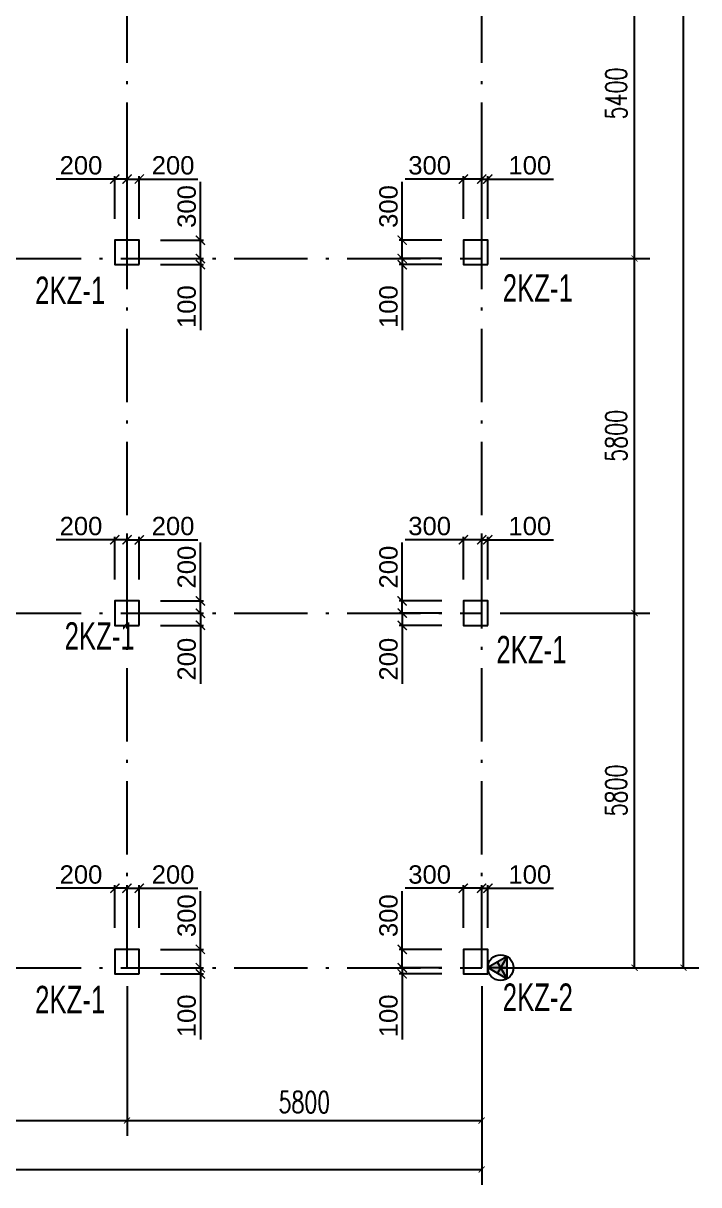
# Model space of a CAD drawing. Header units: millimetres. Extents: x -3831 to 465700, y 39900 to 106100.
# Drawn here: x 65003 to 76050, y 56450 to 75449 of the extents above; entities that cross this region are included whole.
import ezdxf

# ---------------------------------------------------------------- set-up
doc = ezdxf.new("R2010")
doc.units = ezdxf.units.MM
doc.linetypes.add('线型2', pattern=[1850, 1200, -300, 50, -300])
for name, color, linetype in [('AXIS', 3, 'Continuous'), ('column_dim', 90, 'Continuous'), ('DOTE', 10, '线型2'), ('沉降观测点', 1, 'Continuous')]:
    doc.layers.add(name, color=color, linetype=linetype)
doc.layers.add('S_Cl', color=2, linetype='Continuous', lineweight=25)
doc.layers.add('S_ColumFocus', color=2, linetype='Continuous', lineweight=9)
doc.styles.add('_TCH_DIM_T3', font='SIMPLEX', dxfattribs={"width": 0.705882, "bigfont": 'GBCBIG'})
doc.styles.get("Standard").update_dxf_attribs({"font": 'arial.ttf'})
doc.styles.add('xxxx', font='RIF.ttf')
doc.dimstyles.new('_TCH_ARCH&&100', dxfattribs={"dimtxt": 297.5, "dimasz": 100, "dimexe": 250, "dimexo": 300, "dimgap": 126.25, "dimtad": 1, "dimdec": 0, "dimzin": 0, "dimdsep": 46, "dimtxsty": '_TCH_DIM_T3', "dimblk": 'ARCHTICK', "dimcen": 0.09, "dimclrt": 7, "dimazin": 2, "dimtfac": 1, "dimtdec": 0, "dimtix": 1, "dimtmove": 2, "dimatfit": 3, "dimfxl": 100, "dimtolj": 1, "dimtzin": 0, "dimarcsym": 0})
doc.dimstyles.new('ISO-25', dxfattribs={"dimtxt": 2.5, "dimasz": 2.5, "dimexe": 1.25, "dimexo": 0.625, "dimtad": 1, "dimtxsty": 'Standard', "dimcen": 2.5, "dimadec": 0, "dimazin": 0, "dimtfac": 1, "dimtmove": 0, "dimatfit": 3, "dimfxl": 1, "dimarcsym": 0})

# ---------------------------------------------------------------- blocks, each defined once
blk = doc.blocks.new('_ArchTick')
at = {"color": 0, "linetype": 'ByBlock', "const_width": 0.15}
blk.add_lwpolyline([(-0.5, -0.5), (0.5, 0.5)], dxfattribs=at)
blk = doc.blocks.new('*D1338')
at = {"layer": 'column_dim', "color": 0, "lineweight": -2, "transparency": 16777216}
for p, q in [((71200, 71900), (71200, 72852)), ((71850, 71900), (71150, 71900)), ((71200, 71600), (71200, 71900)), ((71850, 71600), (71150, 71600))]:
    blk.add_line(p, q, dxfattribs=at)
at = {"layer": 'Defpoints', "color": 0, "transparency": 16777216}
for p in [(72200, 71900), (71200, 71600), (72200, 71600)]:
    blk.add_point(p, dxfattribs=at)
at = {"layer": 'column_dim', "color": 0, "lineweight": -2, "transparency": 16777216, "xscale": 150, "yscale": 150, "zscale": 150}
for p, rotation in [((71200, 71900), 90), ((71200, 71600), 270)]:
    blk.add_blockref('_ArchTick', p, dxfattribs=dict(at, rotation=rotation))
at = {"layer": 'column_dim', "color": 7, "transparency": 16777216, "insert": (70977, 72451), "char_height": 300, "attachment_point": 5, "rotation": 90}
blk.add_mtext('300', dxfattribs=at)
blk = doc.blocks.new('*D1339')
at = {"layer": 'column_dim', "color": 0, "lineweight": -2, "transparency": 16777216}
for p, q in [((71200, 71600), (71200, 71750)), ((71850, 71600), (71150, 71600)), ((71850, 71500), (71150, 71500)), ((71200, 71600), (71200, 71500)), ((71200, 71500), (71200, 70426))]:
    blk.add_line(p, q, dxfattribs=at)
at = {"layer": 'Defpoints', "color": 0, "transparency": 16777216}
for p in [(71200, 71600), (72200, 71600), (72200, 71500)]:
    blk.add_point(p, dxfattribs=at)
at = {"layer": 'column_dim', "color": 0, "lineweight": -2, "transparency": 16777216, "xscale": 150, "yscale": 150, "zscale": 150}
for p, rotation in [((71200, 71600), 270), ((71200, 71500), 90)]:
    blk.add_blockref('_ArchTick', p, dxfattribs=dict(at, rotation=rotation))
at = {"layer": 'column_dim', "color": 7, "transparency": 16777216, "insert": (70977, 70813), "char_height": 300, "attachment_point": 5, "rotation": 90}
blk.add_mtext('100', dxfattribs=at)
blk = doc.blocks.new('*D1340')
at = {"layer": 'column_dim', "color": 0, "lineweight": -2, "transparency": 16777216}
for p, q in [((72500, 72900), (72350, 72900)), ((72500, 72250), (72500, 72950)), ((72500, 72900), (72600, 72900)), ((72600, 72250), (72600, 72950)), ((72600, 72900), (73674, 72900))]:
    blk.add_line(p, q, dxfattribs=at)
at = {"layer": 'Defpoints', "color": 0, "transparency": 16777216}
for p in [(72500, 72900), (72500, 71900), (72600, 71900)]:
    blk.add_point(p, dxfattribs=at)
at = {"layer": 'column_dim', "color": 0, "lineweight": -2, "transparency": 16777216, "xscale": 150, "yscale": 150, "zscale": 150}
blk.add_blockref('_ArchTick', (72500, 72900), dxfattribs=at)
at = {"layer": 'column_dim', "color": 0, "lineweight": -2, "transparency": 16777216, "xscale": 150, "yscale": 150, "zscale": 150, "rotation": 180}
blk.add_blockref('_ArchTick', (72600, 72900), dxfattribs=at)
at = {"layer": 'column_dim', "color": 7, "transparency": 16777216, "insert": (73287, 73123), "char_height": 300, "attachment_point": 5}
blk.add_mtext('100', dxfattribs=at)
blk = doc.blocks.new('*D1341')
at = {"layer": 'column_dim', "color": 0, "lineweight": -2, "transparency": 16777216}
for p, q in [((72200, 72900), (71248, 72900)), ((72200, 72250), (72200, 72950)), ((72500, 72900), (72200, 72900)), ((72500, 72250), (72500, 72950))]:
    blk.add_line(p, q, dxfattribs=at)
at = {"layer": 'Defpoints', "color": 0, "transparency": 16777216}
for p in [(72500, 72900), (72200, 71900), (72500, 71900)]:
    blk.add_point(p, dxfattribs=at)
at = {"layer": 'column_dim', "color": 0, "lineweight": -2, "transparency": 16777216, "xscale": 150, "yscale": 150, "zscale": 150, "rotation": 180}
blk.add_blockref('_ArchTick', (72200, 72900), dxfattribs=at)
at = {"layer": 'column_dim', "color": 0, "lineweight": -2, "transparency": 16777216, "xscale": 150, "yscale": 150, "zscale": 150}
blk.add_blockref('_ArchTick', (72500, 72900), dxfattribs=at)
at = {"layer": 'column_dim', "color": 7, "transparency": 16777216, "insert": (71649, 73123), "char_height": 300, "attachment_point": 5}
blk.add_mtext('300', dxfattribs=at)
blk = doc.blocks.new('*D1342')
at = {"layer": 'column_dim', "color": 0, "lineweight": -2, "transparency": 16777216}
for p, q in [((71200, 66000), (71200, 66957)), ((71850, 66000), (71150, 66000)), ((71200, 65800), (71200, 66000)), ((71850, 65800), (71150, 65800))]:
    blk.add_line(p, q, dxfattribs=at)
at = {"layer": 'Defpoints', "color": 0, "transparency": 16777216}
for p in [(72200, 66000), (71200, 65800), (72200, 65800)]:
    blk.add_point(p, dxfattribs=at)
at = {"layer": 'column_dim', "color": 0, "lineweight": -2, "transparency": 16777216, "xscale": 150, "yscale": 150, "zscale": 150}
for p, rotation in [((71200, 66000), 90), ((71200, 65800), 270)]:
    blk.add_blockref('_ArchTick', p, dxfattribs=dict(at, rotation=rotation))
at = {"layer": 'column_dim', "color": 7, "transparency": 16777216, "insert": (70977, 66553), "char_height": 300, "attachment_point": 5, "rotation": 90}
blk.add_mtext('200', dxfattribs=at)
blk = doc.blocks.new('*D1343')
at = {"layer": 'column_dim', "color": 0, "lineweight": -2, "transparency": 16777216}
for p, q in [((71850, 65800), (71150, 65800)), ((71200, 65800), (71200, 65600)), ((71850, 65600), (71150, 65600)), ((71200, 65600), (71200, 64643))]:
    blk.add_line(p, q, dxfattribs=at)
at = {"layer": 'Defpoints', "color": 0, "transparency": 16777216}
for p in [(71200, 65800), (72200, 65800), (72200, 65600)]:
    blk.add_point(p, dxfattribs=at)
at = {"layer": 'column_dim', "color": 0, "lineweight": -2, "transparency": 16777216, "xscale": 150, "yscale": 150, "zscale": 150}
for p, rotation in [((71200, 65800), 90), ((71200, 65600), 270)]:
    blk.add_blockref('_ArchTick', p, dxfattribs=dict(at, rotation=rotation))
at = {"layer": 'column_dim', "color": 7, "transparency": 16777216, "insert": (70977, 65047), "char_height": 300, "attachment_point": 5, "rotation": 90}
blk.add_mtext('200', dxfattribs=at)
blk = doc.blocks.new('*D1344')
at = {"layer": 'column_dim', "color": 0, "lineweight": -2, "transparency": 16777216}
for p, q in [((72500, 67000), (72350, 67000)), ((72500, 66350), (72500, 67050)), ((72500, 67000), (72600, 67000)), ((72600, 66350), (72600, 67050)), ((72600, 67000), (73674, 67000))]:
    blk.add_line(p, q, dxfattribs=at)
at = {"layer": 'Defpoints', "color": 0, "transparency": 16777216}
for p in [(72500, 67000), (72500, 66000), (72600, 66000)]:
    blk.add_point(p, dxfattribs=at)
at = {"layer": 'column_dim', "color": 0, "lineweight": -2, "transparency": 16777216, "xscale": 150, "yscale": 150, "zscale": 150}
blk.add_blockref('_ArchTick', (72500, 67000), dxfattribs=at)
at = {"layer": 'column_dim', "color": 0, "lineweight": -2, "transparency": 16777216, "xscale": 150, "yscale": 150, "zscale": 150, "rotation": 180}
blk.add_blockref('_ArchTick', (72600, 67000), dxfattribs=at)
at = {"layer": 'column_dim', "color": 7, "transparency": 16777216, "insert": (73287, 67223), "char_height": 300, "attachment_point": 5}
blk.add_mtext('100', dxfattribs=at)
blk = doc.blocks.new('*D1345')
at = {"layer": 'column_dim', "color": 0, "lineweight": -2, "transparency": 16777216}
for p, q in [((72200, 67000), (71248, 67000)), ((72200, 66350), (72200, 67050)), ((72500, 67000), (72200, 67000)), ((72500, 66350), (72500, 67050))]:
    blk.add_line(p, q, dxfattribs=at)
at = {"layer": 'Defpoints', "color": 0, "transparency": 16777216}
for p in [(72500, 67000), (72200, 66000), (72500, 66000)]:
    blk.add_point(p, dxfattribs=at)
at = {"layer": 'column_dim', "color": 0, "lineweight": -2, "transparency": 16777216, "xscale": 150, "yscale": 150, "zscale": 150, "rotation": 180}
blk.add_blockref('_ArchTick', (72200, 67000), dxfattribs=at)
at = {"layer": 'column_dim', "color": 0, "lineweight": -2, "transparency": 16777216, "xscale": 150, "yscale": 150, "zscale": 150}
blk.add_blockref('_ArchTick', (72500, 67000), dxfattribs=at)
at = {"layer": 'column_dim', "color": 7, "transparency": 16777216, "insert": (71649, 67223), "char_height": 300, "attachment_point": 5}
blk.add_mtext('300', dxfattribs=at)
blk = doc.blocks.new('*D1346')
at = {"layer": 'column_dim', "color": 0, "lineweight": -2, "transparency": 16777216}
for p, q in [((71200, 60300), (71200, 61252)), ((71850, 60300), (71150, 60300)), ((71200, 60000), (71200, 60300)), ((71850, 60000), (71150, 60000))]:
    blk.add_line(p, q, dxfattribs=at)
at = {"layer": 'Defpoints', "color": 0, "transparency": 16777216}
for p in [(72200, 60300), (71200, 60000), (72200, 60000)]:
    blk.add_point(p, dxfattribs=at)
at = {"layer": 'column_dim', "color": 0, "lineweight": -2, "transparency": 16777216, "xscale": 150, "yscale": 150, "zscale": 150}
for p, rotation in [((71200, 60300), 90), ((71200, 60000), 270)]:
    blk.add_blockref('_ArchTick', p, dxfattribs=dict(at, rotation=rotation))
at = {"layer": 'column_dim', "color": 7, "transparency": 16777216, "insert": (70977, 60851), "char_height": 300, "attachment_point": 5, "rotation": 90}
blk.add_mtext('300', dxfattribs=at)
blk = doc.blocks.new('*D1347')
at = {"layer": 'column_dim', "color": 0, "lineweight": -2, "transparency": 16777216}
for p, q in [((71200, 60000), (71200, 60150)), ((71850, 60000), (71150, 60000)), ((71850, 59900), (71150, 59900)), ((71200, 60000), (71200, 59900)), ((71200, 59900), (71200, 58826))]:
    blk.add_line(p, q, dxfattribs=at)
at = {"layer": 'Defpoints', "color": 0, "transparency": 16777216}
for p in [(71200, 60000), (72200, 60000), (72200, 59900)]:
    blk.add_point(p, dxfattribs=at)
at = {"layer": 'column_dim', "color": 0, "lineweight": -2, "transparency": 16777216, "xscale": 150, "yscale": 150, "zscale": 150}
for p, rotation in [((71200, 60000), 270), ((71200, 59900), 90)]:
    blk.add_blockref('_ArchTick', p, dxfattribs=dict(at, rotation=rotation))
at = {"layer": 'column_dim', "color": 7, "transparency": 16777216, "insert": (70977, 59213), "char_height": 300, "attachment_point": 5, "rotation": 90}
blk.add_mtext('100', dxfattribs=at)
blk = doc.blocks.new('*D1348')
at = {"layer": 'column_dim', "color": 0, "lineweight": -2, "transparency": 16777216}
for p, q in [((72500, 61300), (72350, 61300)), ((72500, 60650), (72500, 61350)), ((72500, 61300), (72600, 61300)), ((72600, 60650), (72600, 61350)), ((72600, 61300), (73674, 61300))]:
    blk.add_line(p, q, dxfattribs=at)
at = {"layer": 'Defpoints', "color": 0, "transparency": 16777216}
for p in [(72500, 61300), (72500, 60300), (72600, 60300)]:
    blk.add_point(p, dxfattribs=at)
at = {"layer": 'column_dim', "color": 0, "lineweight": -2, "transparency": 16777216, "xscale": 150, "yscale": 150, "zscale": 150}
blk.add_blockref('_ArchTick', (72500, 61300), dxfattribs=at)
at = {"layer": 'column_dim', "color": 0, "lineweight": -2, "transparency": 16777216, "xscale": 150, "yscale": 150, "zscale": 150, "rotation": 180}
blk.add_blockref('_ArchTick', (72600, 61300), dxfattribs=at)
at = {"layer": 'column_dim', "color": 7, "transparency": 16777216, "insert": (73287, 61523), "char_height": 300, "attachment_point": 5}
blk.add_mtext('100', dxfattribs=at)
blk = doc.blocks.new('*D1349')
at = {"layer": 'column_dim', "color": 0, "lineweight": -2, "transparency": 16777216}
for p, q in [((72200, 61300), (71248, 61300)), ((72200, 60650), (72200, 61350)), ((72500, 61300), (72200, 61300)), ((72500, 60650), (72500, 61350))]:
    blk.add_line(p, q, dxfattribs=at)
at = {"layer": 'Defpoints', "color": 0, "transparency": 16777216}
for p in [(72500, 61300), (72200, 60300), (72500, 60300)]:
    blk.add_point(p, dxfattribs=at)
at = {"layer": 'column_dim', "color": 0, "lineweight": -2, "transparency": 16777216, "xscale": 150, "yscale": 150, "zscale": 150, "rotation": 180}
blk.add_blockref('_ArchTick', (72200, 61300), dxfattribs=at)
at = {"layer": 'column_dim', "color": 0, "lineweight": -2, "transparency": 16777216, "xscale": 150, "yscale": 150, "zscale": 150}
blk.add_blockref('_ArchTick', (72500, 61300), dxfattribs=at)
at = {"layer": 'column_dim', "color": 7, "transparency": 16777216, "insert": (71649, 61523), "char_height": 300, "attachment_point": 5}
blk.add_mtext('300', dxfattribs=at)
blk = doc.blocks.new('*D1370')
at = {"layer": 'column_dim', "color": 0, "lineweight": -2, "transparency": 16777216}
for p, q in [((67900, 71600), (67900, 71750)), ((67250, 71600), (67950, 71600)), ((67250, 71500), (67950, 71500)), ((67900, 71600), (67900, 71500)), ((67900, 71500), (67900, 70426))]:
    blk.add_line(p, q, dxfattribs=at)
at = {"layer": 'Defpoints', "color": 0, "transparency": 16777216}
for p in [(66900, 71600), (66900, 71500), (67900, 71600)]:
    blk.add_point(p, dxfattribs=at)
at = {"layer": 'column_dim', "color": 0, "lineweight": -2, "transparency": 16777216, "xscale": 150, "yscale": 150, "zscale": 150}
for p, rotation in [((67900, 71600), 270), ((67900, 71500), 90)]:
    blk.add_blockref('_ArchTick', p, dxfattribs=dict(at, rotation=rotation))
at = {"layer": 'column_dim', "color": 7, "transparency": 16777216, "insert": (67677, 70813), "char_height": 300, "attachment_point": 5, "rotation": 90}
blk.add_mtext('100', dxfattribs=at)
blk = doc.blocks.new('*D1371')
at = {"layer": 'column_dim', "color": 0, "lineweight": -2, "transparency": 16777216}
for p, q in [((67900, 71900), (67900, 72852)), ((67250, 71900), (67950, 71900)), ((67900, 71600), (67900, 71900)), ((67250, 71600), (67950, 71600))]:
    blk.add_line(p, q, dxfattribs=at)
at = {"layer": 'Defpoints', "color": 0, "transparency": 16777216}
for p in [(66900, 71900), (66900, 71600), (67900, 71600)]:
    blk.add_point(p, dxfattribs=at)
at = {"layer": 'column_dim', "color": 0, "lineweight": -2, "transparency": 16777216, "xscale": 150, "yscale": 150, "zscale": 150}
for p, rotation in [((67900, 71900), 90), ((67900, 71600), 270)]:
    blk.add_blockref('_ArchTick', p, dxfattribs=dict(at, rotation=rotation))
at = {"layer": 'column_dim', "color": 7, "transparency": 16777216, "insert": (67677, 72451), "char_height": 300, "attachment_point": 5, "rotation": 90}
blk.add_mtext('300', dxfattribs=at)
blk = doc.blocks.new('*D1372')
at = {"layer": 'column_dim', "color": 0, "lineweight": -2, "transparency": 16777216}
for p, q in [((66700, 72250), (66700, 72950)), ((66700, 72900), (66900, 72900)), ((66900, 72250), (66900, 72950)), ((66900, 72900), (67857, 72900))]:
    blk.add_line(p, q, dxfattribs=at)
at = {"layer": 'Defpoints', "color": 0, "transparency": 16777216}
for p in [(66700, 72900), (66700, 71900), (66900, 71900)]:
    blk.add_point(p, dxfattribs=at)
at = {"layer": 'column_dim', "color": 0, "lineweight": -2, "transparency": 16777216, "xscale": 150, "yscale": 150, "zscale": 150, "rotation": 180}
blk.add_blockref('_ArchTick', (66700, 72900), dxfattribs=at)
at = {"layer": 'column_dim', "color": 0, "lineweight": -2, "transparency": 16777216, "xscale": 150, "yscale": 150, "zscale": 150}
blk.add_blockref('_ArchTick', (66900, 72900), dxfattribs=at)
at = {"layer": 'column_dim', "color": 7, "transparency": 16777216, "insert": (67453, 73123), "char_height": 300, "attachment_point": 5}
blk.add_mtext('200', dxfattribs=at)
blk = doc.blocks.new('*D1373')
at = {"layer": 'column_dim', "color": 0, "lineweight": -2, "transparency": 16777216}
for p, q in [((66500, 72900), (65543, 72900)), ((66500, 72250), (66500, 72950)), ((66700, 72900), (66500, 72900)), ((66700, 72250), (66700, 72950))]:
    blk.add_line(p, q, dxfattribs=at)
at = {"layer": 'Defpoints', "color": 0, "transparency": 16777216}
for p in [(66700, 72900), (66500, 71900), (66700, 71900)]:
    blk.add_point(p, dxfattribs=at)
at = {"layer": 'column_dim', "color": 0, "lineweight": -2, "transparency": 16777216, "xscale": 150, "yscale": 150, "zscale": 150, "rotation": 180}
blk.add_blockref('_ArchTick', (66500, 72900), dxfattribs=at)
at = {"layer": 'column_dim', "color": 0, "lineweight": -2, "transparency": 16777216, "xscale": 150, "yscale": 150, "zscale": 150}
blk.add_blockref('_ArchTick', (66700, 72900), dxfattribs=at)
at = {"layer": 'column_dim', "color": 7, "transparency": 16777216, "insert": (65947, 73123), "char_height": 300, "attachment_point": 5}
blk.add_mtext('200', dxfattribs=at)
blk = doc.blocks.new('*D1374')
at = {"layer": 'column_dim', "color": 0, "lineweight": -2, "transparency": 16777216}
for p, q in [((67250, 65800), (67950, 65800)), ((67900, 65800), (67900, 65600)), ((67250, 65600), (67950, 65600)), ((67900, 65600), (67900, 64643))]:
    blk.add_line(p, q, dxfattribs=at)
at = {"layer": 'Defpoints', "color": 0, "transparency": 16777216}
for p in [(66900, 65800), (67900, 65800), (66900, 65600)]:
    blk.add_point(p, dxfattribs=at)
at = {"layer": 'column_dim', "color": 0, "lineweight": -2, "transparency": 16777216, "xscale": 150, "yscale": 150, "zscale": 150}
for p, rotation in [((67900, 65800), 90), ((67900, 65600), 270)]:
    blk.add_blockref('_ArchTick', p, dxfattribs=dict(at, rotation=rotation))
at = {"layer": 'column_dim', "color": 7, "transparency": 16777216, "insert": (67677, 65047), "char_height": 300, "attachment_point": 5, "rotation": 90}
blk.add_mtext('200', dxfattribs=at)
blk = doc.blocks.new('*D1375')
at = {"layer": 'column_dim', "color": 0, "lineweight": -2, "transparency": 16777216}
for p, q in [((67900, 66000), (67900, 66957)), ((67250, 66000), (67950, 66000)), ((67900, 65800), (67900, 66000)), ((67250, 65800), (67950, 65800))]:
    blk.add_line(p, q, dxfattribs=at)
at = {"layer": 'Defpoints', "color": 0, "transparency": 16777216}
for p in [(66900, 66000), (66900, 65800), (67900, 65800)]:
    blk.add_point(p, dxfattribs=at)
at = {"layer": 'column_dim', "color": 0, "lineweight": -2, "transparency": 16777216, "xscale": 150, "yscale": 150, "zscale": 150}
for p, rotation in [((67900, 66000), 90), ((67900, 65800), 270)]:
    blk.add_blockref('_ArchTick', p, dxfattribs=dict(at, rotation=rotation))
at = {"layer": 'column_dim', "color": 7, "transparency": 16777216, "insert": (67677, 66553), "char_height": 300, "attachment_point": 5, "rotation": 90}
blk.add_mtext('200', dxfattribs=at)
blk = doc.blocks.new('*D1376')
at = {"layer": 'column_dim', "color": 0, "lineweight": -2, "transparency": 16777216}
for p, q in [((66700, 66350), (66700, 67050)), ((66700, 67000), (66900, 67000)), ((66900, 66350), (66900, 67050)), ((66900, 67000), (67857, 67000))]:
    blk.add_line(p, q, dxfattribs=at)
at = {"layer": 'Defpoints', "color": 0, "transparency": 16777216}
for p in [(66700, 67000), (66700, 66000), (66900, 66000)]:
    blk.add_point(p, dxfattribs=at)
at = {"layer": 'column_dim', "color": 0, "lineweight": -2, "transparency": 16777216, "xscale": 150, "yscale": 150, "zscale": 150, "rotation": 180}
blk.add_blockref('_ArchTick', (66700, 67000), dxfattribs=at)
at = {"layer": 'column_dim', "color": 0, "lineweight": -2, "transparency": 16777216, "xscale": 150, "yscale": 150, "zscale": 150}
blk.add_blockref('_ArchTick', (66900, 67000), dxfattribs=at)
at = {"layer": 'column_dim', "color": 7, "transparency": 16777216, "insert": (67453, 67223), "char_height": 300, "attachment_point": 5}
blk.add_mtext('200', dxfattribs=at)
blk = doc.blocks.new('*D1377')
at = {"layer": 'column_dim', "color": 0, "lineweight": -2, "transparency": 16777216}
for p, q in [((66500, 67000), (65543, 67000)), ((66500, 66350), (66500, 67050)), ((66700, 67000), (66500, 67000)), ((66700, 66350), (66700, 67050))]:
    blk.add_line(p, q, dxfattribs=at)
at = {"layer": 'Defpoints', "color": 0, "transparency": 16777216}
for p in [(66700, 67000), (66500, 66000), (66700, 66000)]:
    blk.add_point(p, dxfattribs=at)
at = {"layer": 'column_dim', "color": 0, "lineweight": -2, "transparency": 16777216, "xscale": 150, "yscale": 150, "zscale": 150, "rotation": 180}
blk.add_blockref('_ArchTick', (66500, 67000), dxfattribs=at)
at = {"layer": 'column_dim', "color": 0, "lineweight": -2, "transparency": 16777216, "xscale": 150, "yscale": 150, "zscale": 150}
blk.add_blockref('_ArchTick', (66700, 67000), dxfattribs=at)
at = {"layer": 'column_dim', "color": 7, "transparency": 16777216, "insert": (65947, 67223), "char_height": 300, "attachment_point": 5}
blk.add_mtext('200', dxfattribs=at)
blk = doc.blocks.new('*D1378')
at = {"layer": 'column_dim', "color": 0, "lineweight": -2, "transparency": 16777216}
for p, q in [((67900, 60000), (67900, 60150)), ((67250, 60000), (67950, 60000)), ((67250, 59900), (67950, 59900)), ((67900, 60000), (67900, 59900)), ((67900, 59900), (67900, 58826))]:
    blk.add_line(p, q, dxfattribs=at)
at = {"layer": 'Defpoints', "color": 0, "transparency": 16777216}
for p in [(66900, 60000), (66900, 59900), (67900, 60000)]:
    blk.add_point(p, dxfattribs=at)
at = {"layer": 'column_dim', "color": 0, "lineweight": -2, "transparency": 16777216, "xscale": 150, "yscale": 150, "zscale": 150}
for p, rotation in [((67900, 60000), 270), ((67900, 59900), 90)]:
    blk.add_blockref('_ArchTick', p, dxfattribs=dict(at, rotation=rotation))
at = {"layer": 'column_dim', "color": 7, "transparency": 16777216, "insert": (67677, 59213), "char_height": 300, "attachment_point": 5, "rotation": 90}
blk.add_mtext('100', dxfattribs=at)
blk = doc.blocks.new('*D1379')
at = {"layer": 'column_dim', "color": 0, "lineweight": -2, "transparency": 16777216}
for p, q in [((67900, 60300), (67900, 61252)), ((67250, 60300), (67950, 60300)), ((67900, 60000), (67900, 60300)), ((67250, 60000), (67950, 60000))]:
    blk.add_line(p, q, dxfattribs=at)
at = {"layer": 'Defpoints', "color": 0, "transparency": 16777216}
for p in [(66900, 60300), (66900, 60000), (67900, 60000)]:
    blk.add_point(p, dxfattribs=at)
at = {"layer": 'column_dim', "color": 0, "lineweight": -2, "transparency": 16777216, "xscale": 150, "yscale": 150, "zscale": 150}
for p, rotation in [((67900, 60300), 90), ((67900, 60000), 270)]:
    blk.add_blockref('_ArchTick', p, dxfattribs=dict(at, rotation=rotation))
at = {"layer": 'column_dim', "color": 7, "transparency": 16777216, "insert": (67677, 60851), "char_height": 300, "attachment_point": 5, "rotation": 90}
blk.add_mtext('300', dxfattribs=at)
blk = doc.blocks.new('*D1380')
at = {"layer": 'column_dim', "color": 0, "lineweight": -2, "transparency": 16777216}
for p, q in [((66700, 60650), (66700, 61350)), ((66700, 61300), (66900, 61300)), ((66900, 60650), (66900, 61350)), ((66900, 61300), (67857, 61300))]:
    blk.add_line(p, q, dxfattribs=at)
at = {"layer": 'Defpoints', "color": 0, "transparency": 16777216}
for p in [(66700, 61300), (66700, 60300), (66900, 60300)]:
    blk.add_point(p, dxfattribs=at)
at = {"layer": 'column_dim', "color": 0, "lineweight": -2, "transparency": 16777216, "xscale": 150, "yscale": 150, "zscale": 150, "rotation": 180}
blk.add_blockref('_ArchTick', (66700, 61300), dxfattribs=at)
at = {"layer": 'column_dim', "color": 0, "lineweight": -2, "transparency": 16777216, "xscale": 150, "yscale": 150, "zscale": 150}
blk.add_blockref('_ArchTick', (66900, 61300), dxfattribs=at)
at = {"layer": 'column_dim', "color": 7, "transparency": 16777216, "insert": (67453, 61523), "char_height": 300, "attachment_point": 5}
blk.add_mtext('200', dxfattribs=at)
blk = doc.blocks.new('*D1381')
at = {"layer": 'column_dim', "color": 0, "lineweight": -2, "transparency": 16777216}
for p, q in [((66500, 61300), (65543, 61300)), ((66500, 60650), (66500, 61350)), ((66700, 61300), (66500, 61300)), ((66700, 60650), (66700, 61350))]:
    blk.add_line(p, q, dxfattribs=at)
at = {"layer": 'Defpoints', "color": 0, "transparency": 16777216}
for p in [(66700, 61300), (66500, 60300), (66700, 60300)]:
    blk.add_point(p, dxfattribs=at)
at = {"layer": 'column_dim', "color": 0, "lineweight": -2, "transparency": 16777216, "xscale": 150, "yscale": 150, "zscale": 150, "rotation": 180}
blk.add_blockref('_ArchTick', (66500, 61300), dxfattribs=at)
at = {"layer": 'column_dim', "color": 0, "lineweight": -2, "transparency": 16777216, "xscale": 150, "yscale": 150, "zscale": 150}
blk.add_blockref('_ArchTick', (66700, 61300), dxfattribs=at)
at = {"layer": 'column_dim', "color": 7, "transparency": 16777216, "insert": (65947, 61523), "char_height": 300, "attachment_point": 5}
blk.add_mtext('200', dxfattribs=at)
blk = doc.blocks.new('A$C4E0C7033')
at = {"layer": '沉降观测点'}
blk.add_hatch(color=256, dxfattribs=at).paths.add_polyline_path([(184, 368), (25, 92), (343, 92)])
for p, q in [((184, 368), (184, 92)), ((25, 92), (263, 230)), ((343, 92), (104, 230))]:
    blk.add_line(p, q, dxfattribs=at)
blk.add_lwpolyline([(25, 92), (343, 92), (184, 368)], close=True, dxfattribs=at)
blk.add_circle((184, 184), 184, dxfattribs=at)
blk = doc.blocks.new('*D2314')
at = {"layer": 'AXIS', "color": 0, "lineweight": -2, "transparency": 16777216}
for p, q in [((0, 59700), (0, 56450)), ((72500, 59700), (72500, 56450)), ((0, 56700), (72500, 56700))]:
    blk.add_line(p, q, dxfattribs=at)
at = {"layer": 'Defpoints', "color": 0, "transparency": 16777216}
for p in [(0, 60000), (72500, 60000), (72500, 56700)]:
    blk.add_point(p, dxfattribs=at)
at = {"layer": 'AXIS', "color": 0, "lineweight": -2, "transparency": 16777216, "xscale": 100, "yscale": 100, "zscale": 100, "rotation": 180}
blk.add_blockref('_ArchTick', (0, 56700), dxfattribs=at)
at = {"layer": 'AXIS', "color": 0, "lineweight": -2, "transparency": 16777216, "xscale": 100, "yscale": 100, "zscale": 100}
blk.add_blockref('_ArchTick', (72500, 56700), dxfattribs=at)
at = {"layer": 'AXIS', "color": 7, "transparency": 16777216, "insert": (36250, 57001.25), "char_height": 350, "attachment_point": 5, "style": '_TCH_DIM_T3'}
blk.add_mtext('\\A1;72500', dxfattribs=at)
blk = doc.blocks.new('*D2324')
at = {"layer": 'AXIS', "color": 0, "lineweight": -2, "transparency": 16777216}
for p, q in [((60900, 59700), (60900, 57250)), ((66700, 59700), (66700, 57250)), ((60900, 57500), (66700, 57500))]:
    blk.add_line(p, q, dxfattribs=at)
at = {"layer": 'Defpoints', "color": 0, "transparency": 16777216}
for p in [(60900, 60000), (66700, 60000), (66700, 57500)]:
    blk.add_point(p, dxfattribs=at)
at = {"layer": 'AXIS', "color": 0, "lineweight": -2, "transparency": 16777216, "xscale": 100, "yscale": 100, "zscale": 100, "rotation": 180}
blk.add_blockref('_ArchTick', (60900, 57500), dxfattribs=at)
at = {"layer": 'AXIS', "color": 0, "lineweight": -2, "transparency": 16777216, "xscale": 100, "yscale": 100, "zscale": 100}
blk.add_blockref('_ArchTick', (66700, 57500), dxfattribs=at)
at = {"layer": 'AXIS', "color": 7, "transparency": 16777216, "insert": (63800, 57801.25), "char_height": 350, "attachment_point": 5, "style": '_TCH_DIM_T3'}
blk.add_mtext('\\A1;5800', dxfattribs=at)
blk = doc.blocks.new('*D2325')
at = {"layer": 'AXIS', "color": 0, "lineweight": -2, "transparency": 16777216}
for p, q in [((66700, 59700), (66700, 57250)), ((72500, 59700), (72500, 57250)), ((66700, 57500), (72500, 57500))]:
    blk.add_line(p, q, dxfattribs=at)
at = {"layer": 'Defpoints', "color": 0, "transparency": 16777216}
for p in [(66700, 60000), (72500, 60000), (72500, 57500)]:
    blk.add_point(p, dxfattribs=at)
at = {"layer": 'AXIS', "color": 0, "lineweight": -2, "transparency": 16777216, "xscale": 100, "yscale": 100, "zscale": 100, "rotation": 180}
blk.add_blockref('_ArchTick', (66700, 57500), dxfattribs=at)
at = {"layer": 'AXIS', "color": 0, "lineweight": -2, "transparency": 16777216, "xscale": 100, "yscale": 100, "zscale": 100}
blk.add_blockref('_ArchTick', (72500, 57500), dxfattribs=at)
at = {"layer": 'AXIS', "color": 7, "transparency": 16777216, "insert": (69600, 57801.25), "char_height": 350, "attachment_point": 5, "style": '_TCH_DIM_T3'}
blk.add_mtext('\\A1;5800', dxfattribs=at)
blk = doc.blocks.new('*D2346')
at = {"layer": 'AXIS', "color": 0, "lineweight": -2, "transparency": 16777216}
for p, q in [((72800, 101300), (76050, 101300)), ((75800, 60000), (75800, 101300)), ((72800, 60000), (76050, 60000))]:
    blk.add_line(p, q, dxfattribs=at)
at = {"layer": 'Defpoints', "color": 0, "transparency": 16777216}
for p in [(72500, 101300), (75800, 101300), (72500, 60000)]:
    blk.add_point(p, dxfattribs=at)
at = {"layer": 'AXIS', "color": 0, "lineweight": -2, "transparency": 16777216, "xscale": 100, "yscale": 100, "zscale": 100}
for p, rotation in [((75800, 101300), 90), ((75800, 60000), 270)]:
    blk.add_blockref('_ArchTick', p, dxfattribs=dict(at, rotation=rotation))
at = {"layer": 'AXIS', "color": 7, "transparency": 16777216, "insert": (75498.75, 80650), "char_height": 350, "attachment_point": 5, "rotation": 90, "style": '_TCH_DIM_T3'}
blk.add_mtext('\\A1;41300', dxfattribs=at)
blk = doc.blocks.new('*D2347')
at = {"layer": 'AXIS', "color": 0, "lineweight": -2, "transparency": 16777216}
for p, q in [((72800, 65800), (75250, 65800)), ((75000, 60000), (75000, 65800)), ((72800, 60000), (75250, 60000))]:
    blk.add_line(p, q, dxfattribs=at)
at = {"layer": 'Defpoints', "color": 0, "transparency": 16777216}
for p in [(72500, 65800), (75000, 65800), (72500, 60000)]:
    blk.add_point(p, dxfattribs=at)
at = {"layer": 'AXIS', "color": 0, "lineweight": -2, "transparency": 16777216, "xscale": 100, "yscale": 100, "zscale": 100}
for p, rotation in [((75000, 65800), 90), ((75000, 60000), 270)]:
    blk.add_blockref('_ArchTick', p, dxfattribs=dict(at, rotation=rotation))
at = {"layer": 'AXIS', "color": 7, "transparency": 16777216, "insert": (74698.75, 62900), "char_height": 350, "attachment_point": 5, "rotation": 90, "style": '_TCH_DIM_T3'}
blk.add_mtext('\\A1;5800', dxfattribs=at)
blk = doc.blocks.new('*D2348')
at = {"layer": 'AXIS', "color": 0, "lineweight": -2, "transparency": 16777216}
for p, q in [((72800, 71600), (75250, 71600)), ((75000, 65800), (75000, 71600)), ((72800, 65800), (75250, 65800))]:
    blk.add_line(p, q, dxfattribs=at)
at = {"layer": 'Defpoints', "color": 0, "transparency": 16777216}
for p in [(72500, 71600), (75000, 71600), (72500, 65800)]:
    blk.add_point(p, dxfattribs=at)
at = {"layer": 'AXIS', "color": 0, "lineweight": -2, "transparency": 16777216, "xscale": 100, "yscale": 100, "zscale": 100}
for p, rotation in [((75000, 71600), 90), ((75000, 65800), 270)]:
    blk.add_blockref('_ArchTick', p, dxfattribs=dict(at, rotation=rotation))
at = {"layer": 'AXIS', "color": 7, "transparency": 16777216, "insert": (74698.75, 68700), "char_height": 350, "attachment_point": 5, "rotation": 90, "style": '_TCH_DIM_T3'}
blk.add_mtext('\\A1;5800', dxfattribs=at)
blk = doc.blocks.new('*D2349')
at = {"layer": 'AXIS', "color": 0, "lineweight": -2, "transparency": 16777216}
for p, q in [((72800, 77000), (75250, 77000)), ((75000, 71600), (75000, 77000)), ((72800, 71600), (75250, 71600))]:
    blk.add_line(p, q, dxfattribs=at)
at = {"layer": 'Defpoints', "color": 0, "transparency": 16777216}
for p in [(72500, 77000), (75000, 77000), (72500, 71600)]:
    blk.add_point(p, dxfattribs=at)
at = {"layer": 'AXIS', "color": 0, "lineweight": -2, "transparency": 16777216, "xscale": 100, "yscale": 100, "zscale": 100}
for p, rotation in [((75000, 77000), 90), ((75000, 71600), 270)]:
    blk.add_blockref('_ArchTick', p, dxfattribs=dict(at, rotation=rotation))
at = {"layer": 'AXIS', "color": 7, "transparency": 16777216, "insert": (74698.75, 74300), "char_height": 350, "attachment_point": 5, "rotation": 90, "style": '_TCH_DIM_T3'}
blk.add_mtext('\\A1;5400', dxfattribs=at)

msp = doc.modelspace()

# ---------------------------------------------------------------- linework, layer by layer
at = {"layer": 'DOTE'}
for p, q in [((66700, 60000), (66700, 101300)), ((72500, 60000), (72500, 101300)), ((0, 71600), (72500, 71600)), ((0, 65800), (72500, 65800)), ((0, 60000), (72500, 60000))]:
    msp.add_line(p, q, dxfattribs=at)
at = {"layer": 'S_Cl'}
for points in [[(66900, 71500), (66900, 71900), (66500, 71900), (66500, 71500)], [(72600, 71500), (72600, 71900), (72200, 71900), (72200, 71500)], [(66900, 65600), (66900, 66000), (66500, 66000), (66500, 65600)], [(72600, 65600), (72600, 66000), (72200, 66000), (72200, 65600)], [(66900, 59900), (66900, 60300), (66500, 60300), (66500, 59900)], [(72600, 59900), (72600, 60300), (72200, 60300), (72200, 59900)]]:
    msp.add_lwpolyline(points, close=True, dxfattribs=at)

# ---------------------------------------------------------------- block references
at = {"xscale": 1.142492795106955, "yscale": 1.142492795106955, "zscale": 1.142492795106955, "rotation": 90.07462314391297}
msp.add_blockref('A$C4E0C7033', (73020.27034, 59791.64369), dxfattribs=at)

# ---------------------------------------------------------------- texts
at = {"layer": 'S_ColumFocus', "char_height": 450, "attachment_point": 5, "style": 'xxxx'}
for s, insert, width in [('{\\W0.7;2KZ-1}', (65770.70527, 71078.98598), 854.25), ('{\\W0.7;2KZ-1}', (73418.03963, 71117.40229), 1021.75), ('{\\W0.7;2KZ-1}', (66252.81306, 65425.65577), 845.875), ('{\\W0.7;2KZ-1}', (73313.56292, 65202.47489), 1013.375), ('{\\W0.7;2KZ-1}', (65770.70527, 59478.98598), 854.25), ('{\\W0.7;2KZ-2}', (73418.03963, 59517.40229), 1021.75)]:
    msp.add_mtext(s, dxfattribs=dict(at, insert=insert, width=width))

# ---------------------------------------------------------------- dimensions: what is measured, and where the dimension line sits
at = {"layer": 'AXIS'}
for p1, p2, distance, picture, middle in [((72500, 60000), (72500, 101300), -3300, '*D2346', (75498.75, 80650)), ((72500, 71600), (72500, 77000), -2500, '*D2349', (74698.75, 74300)), ((72500, 65800), (72500, 71600), -2500, '*D2348', (74698.75, 68700)), ((72500, 60000), (72500, 65800), -2500, '*D2347', (74698.75, 62900)), ((0, 60000), (72500, 60000), -3300, '*D2314', (36250, 57001.25)), ((60900, 60000), (66700, 60000), -2500, '*D2324', (63800, 57801.25)), ((66700, 60000), (72500, 60000), -2500, '*D2325', (69600, 57801.25))]:
    dim = msp.add_aligned_dim(p1=p1, p2=p2, distance=distance, dimstyle='_TCH_ARCH&&100', override={"dimtxt": 350}, dxfattribs=at)
    dim.commit()
    dim.dimension.update_dxf_attribs({"geometry": picture, "text_midpoint": middle})
at = {"layer": 'column_dim'}
for p1, p2, distance, picture, middle in [((66500, 71900), (66700, 71900), 1000, '*D1373', (65946.54161, 73123.1719)), ((66900, 71900), (66700, 71900), -1000, '*D1372', (67453.45839, 73123.1719)), ((72200, 71900), (72500, 71900), 1000, '*D1341', (71649.20191, 73123.27422)), ((72600, 71900), (72500, 71900), -1000, '*D1340', (73286.78035, 73123.1719)), ((66900, 71900), (66900, 71600), 1000, '*D1371', (67676.72578, 72450.79809)), ((72200, 71900), (72200, 71600), -1000, '*D1338', (70976.72578, 72450.79809)), ((66900, 71500), (66900, 71600), -1000, '*D1370', (67676.8281, 70813.21965)), ((72200, 71500), (72200, 71600), 1000, '*D1339', (70976.8281, 70813.21965)), ((66500, 66000), (66700, 66000), 1000, '*D1377', (65946.54161, 67223.1719)), ((66900, 66000), (66700, 66000), -1000, '*D1376', (67453.45839, 67223.1719)), ((72200, 66000), (72500, 66000), 1000, '*D1345', (71649.20191, 67223.27422)), ((72600, 66000), (72500, 66000), -1000, '*D1344', (73286.78035, 67223.1719)), ((66900, 66000), (66900, 65800), 1000, '*D1375', (67676.8281, 66553.45839)), ((72200, 66000), (72200, 65800), -1000, '*D1342', (70976.8281, 66553.45839)), ((66900, 65600), (66900, 65800), -1000, '*D1374', (67676.8281, 65046.54161)), ((72200, 65600), (72200, 65800), 1000, '*D1343', (70976.8281, 65046.54161)), ((66500, 60300), (66700, 60300), 1000, '*D1381', (65946.54161, 61523.1719)), ((66900, 60300), (66700, 60300), -1000, '*D1380', (67453.45839, 61523.1719)), ((72200, 60300), (72500, 60300), 1000, '*D1349', (71649.20191, 61523.27422)), ((72600, 60300), (72500, 60300), -1000, '*D1348', (73286.78035, 61523.1719)), ((66900, 60300), (66900, 60000), 1000, '*D1379', (67676.72578, 60850.79809)), ((72200, 60300), (72200, 60000), -1000, '*D1346', (70976.72578, 60850.79809)), ((66900, 59900), (66900, 60000), -1000, '*D1378', (67676.8281, 59213.21965)), ((72200, 59900), (72200, 60000), 1000, '*D1347', (70976.8281, 59213.21965))]:
    dim = msp.add_aligned_dim(p1=p1, p2=p2, distance=distance, dimstyle='ISO-25', override={"dimtxt": 300, "dimasz": 150, "dimexe": 50, "dimexo": 350, "dimgap": 70, "dimjust": 1, "dimblk1": 'ArchTick', "dimblk2": 'ArchTick', "dimsah": 1, "dimclrt": 7}, dxfattribs=at)
    dim.commit()
    dim.dimension.update_dxf_attribs({"geometry": picture, "text_midpoint": middle})

doc.saveas('drawing.dxf')
